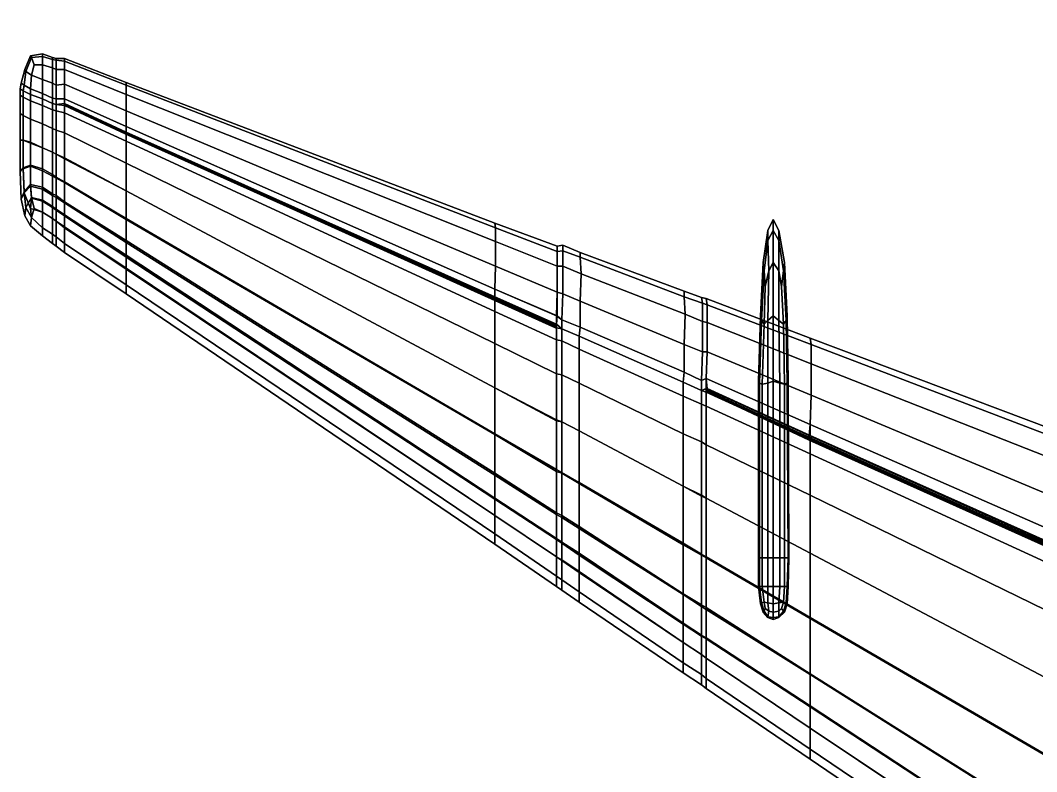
# Model space of a CAD drawing. Extents: x -0.257 to 0.257, y -0.266 to 0.229.
# Drawn here: x -0.2566 to -0.1461, y -0.0162 to 0.0654 of the extents above; entities that cross this region are included whole.
import ezdxf

# ---------------------------------------------------------------- set-up
doc = ezdxf.new("R2010")
doc.units = 0
doc.layers.add('LOWPOLY_AIRPLANE_PLANEBODY', color=252, linetype='CONTINUOUS')
doc.layers.add('LOWPOLY_AIRPLANE_POLYSURFAC_3', color=252, linetype='CONTINUOUS')

msp = doc.modelspace()

# ---------------------------------------------------------------- meshes
at = {"layer": 'LOWPOLY_AIRPLANE_PLANEBODY'}
mesh = msp.add_polyface(dxfattribs=at)
corners = [(-0.2451, 0.0584, 0.0629), (-0.2518, 0.061, 0.0637), (-0.2518, 0.0601, 0.0633), (-0.2451, 0.0574, 0.0625), (-0.2451, 0.0587, 0.0632), (-0.2518, 0.0613, 0.0639), (-0.2451, 0.0584, 0.0634), (-0.2518, 0.061, 0.0642), (-0.2451, 0.0574, 0.0638), (-0.2518, 0.0601, 0.0645), (-0.2451, 0.0556, 0.0643), (-0.2518, 0.0585, 0.065), (-0.2518, 0.0585, 0.0627), (-0.2451, 0.0556, 0.0619), (-0.2527, 0.0611, 0.0637), (-0.2531, 0.0612, 0.0638), (-0.2531, 0.0603, 0.0634), (-0.2527, 0.0601, 0.0634), (-0.2527, 0.0569, 0.0623), (-0.2527, 0.0584, 0.0628), (-0.2531, 0.0586, 0.0628), (-0.2531, 0.057, 0.0624), (-0.2527, 0.0569, 0.0655), (-0.2531, 0.057, 0.0655), (-0.2531, 0.0586, 0.0651), (-0.2527, 0.0584, 0.0651), (-0.2531, 0.0603, 0.0646), (-0.2527, 0.0601, 0.0646), (-0.2518, 0.0569, 0.0654), (-0.2518, 0.0569, 0.0623), (-0.2527, 0.0613, 0.064), (-0.2527, 0.0611, 0.0643), (-0.0888, 0.2054, 0.0681), (-0.0893, 0.2059, 0.0682), (-0.0893, 0.2069, 0.069), (-0.0887, 0.2065, 0.0689), (-0.0927, 0.2128, 0.068), (-0.093, 0.2136, 0.0683), (-0.0932, 0.2118, 0.0685), (-0.0929, 0.2101, 0.0684), (-0.0933, 0.2109, 0.0692), (-0.0929, 0.2091, 0.0691), (-0.0932, 0.2118, 0.0698), (-0.0929, 0.2101, 0.0697), (-0.093, 0.2136, 0.0701), (-0.0927, 0.2128, 0.0702), (-0.0927, 0.2169, 0.0704), (-0.093, 0.2168, 0.0703), (-0.0934, 0.2156, 0.0694), (-0.0933, 0.2161, 0.0699), (-0.0934, 0.2202, 0.0696), (-0.0932, 0.2204, 0.07), (-0.0933, 0.2161, 0.0688), (-0.0927, 0.2169, 0.0682), (-0.093, 0.2168, 0.0684), (-0.0893, 0.2069, 0.0675), (-0.0892, 0.2099, 0.067), (-0.0891, 0.2145, 0.0672), (-0.089, 0.2185, 0.0676), (-0.0927, 0.2205, 0.0685), (-0.0891, 0.2145, 0.0698), (-0.0927, 0.2205, 0.0705), (-0.089, 0.2185, 0.0699), (-0.0892, 0.2099, 0.0696)]
mesh.append_faces([[corners[k] for k in face] for face in [(0, 1, 2, 3), (4, 5, 1, 0), (5, 4, 6, 7), (7, 6, 8, 9), (10, 11, 9, 8), (12, 13, 3, 2), (14, 15, 16, 17), (18, 19, 20, 21), (19, 17, 16, 20), (22, 23, 24, 25), (25, 24, 26, 27), (28, 22, 25, 11), (12, 19, 18, 29), (2, 17, 19, 12), (1, 14, 17, 2), (5, 30, 14, 1), (7, 31, 30, 5), (9, 27, 31, 7), (11, 25, 27, 9), (32, 33, 34, 35), (36, 37, 38, 39), (39, 38, 40, 41), (41, 40, 42, 43), (43, 42, 44, 45), (46, 45, 44, 47), (40, 48, 49, 42), (48, 50, 51, 49), (38, 52, 48, 40), (53, 54, 37, 36), (33, 41, 43, 34), (55, 39, 41, 33), (56, 36, 39, 55), (57, 53, 36, 56), (58, 59, 53, 57), (60, 46, 61, 62), (63, 45, 46, 60), (34, 43, 45, 63), (49, 47, 44, 42), (38, 37, 54, 52)]])
mesh = msp.add_polyface(dxfattribs=at)
corners = [(-0.2531, 0.0612, 0.0643), (-0.2527, 0.0611, 0.0643), (-0.2527, 0.0601, 0.0646), (-0.2531, 0.0603, 0.0646), (-0.2531, 0.0614, 0.064), (-0.2527, 0.0613, 0.064), (-0.2531, 0.0612, 0.0638), (-0.2527, 0.0611, 0.0637), (-0.2562, 0.0584, 0.0636), (-0.256, 0.0599, 0.0637), (-0.2561, 0.0601, 0.0642), (-0.2565, 0.0586, 0.0643), (-0.2554, 0.0614, 0.0638), (-0.2555, 0.0616, 0.0641), (-0.256, 0.0599, 0.0648), (-0.2562, 0.0584, 0.0651), (-0.2554, 0.0614, 0.0645), (-0.2542, 0.0618, 0.0641), (-0.2542, 0.0615, 0.0638), (-0.2551, 0.0606, 0.0635), (-0.2542, 0.0606, 0.0635), (-0.2542, 0.0575, 0.0625), (-0.2542, 0.059, 0.063), (-0.2554, 0.0595, 0.0632), (-0.2555, 0.058, 0.0629), (-0.2542, 0.0575, 0.0657), (-0.2555, 0.058, 0.0656), (-0.2554, 0.0595, 0.0652), (-0.2542, 0.059, 0.0652), (-0.2551, 0.0606, 0.0648), (-0.2542, 0.0606, 0.0647), (-0.2542, 0.0615, 0.0643), (-0.2542, 0.0569, 0.0624), (-0.2555, 0.0574, 0.0628), (-0.2563, 0.0571, 0.0635), (-0.2563, 0.0578, 0.0635), (-0.2566, 0.058, 0.0643), (-0.2566, 0.0573, 0.0643), (-0.2563, 0.0578, 0.0652), (-0.2563, 0.0571, 0.0652), (-0.2542, 0.0569, 0.0658), (-0.2555, 0.0574, 0.0658), (-0.2555, 0.0567, 0.0658), (-0.2555, 0.0567, 0.0628), (-0.2531, 0.0586, 0.0628), (-0.2531, 0.057, 0.0624), (-0.2531, 0.0603, 0.0634), (-0.2531, 0.0586, 0.0651), (-0.2531, 0.057, 0.0655), (-0.2531, 0.0564, 0.0657)]
mesh.append_faces([[corners[k] for k in face] for face in [(0, 1, 2, 3), (4, 5, 1, 0), (5, 4, 6, 7), (8, 9, 10, 11), (9, 12, 13, 10), (11, 10, 14, 15), (10, 13, 16, 14), (17, 13, 12, 18), (18, 12, 19, 20), (21, 22, 23, 24), (22, 20, 19, 23), (25, 26, 27, 28), (28, 27, 29, 30), (17, 31, 16, 13), (31, 30, 29, 16), (32, 21, 24, 33), (34, 35, 36, 37), (35, 8, 11, 36), (37, 36, 38, 39), (36, 11, 15, 38), (40, 41, 26, 25), (16, 29, 27, 14), (38, 41, 42, 39), (15, 26, 41, 38), (14, 27, 26, 15), (9, 23, 19, 12), (8, 24, 23, 9), (35, 33, 24, 8), (34, 43, 33, 35), (44, 22, 21, 45), (46, 20, 22, 44), (6, 18, 20, 46), (4, 17, 18, 6), (0, 31, 17, 4), (3, 30, 31, 0), (47, 28, 30, 3), (48, 25, 28, 47), (49, 40, 25, 48)]])
mesh = msp.add_polyface(dxfattribs=at)
corners = [(-0.2517, 0.0562, 0.0623), (-0.2451, 0.0531, 0.0615), (-0.2451, 0.0532, 0.0616), (-0.2517, 0.0562, 0.0624), (-0.2451, 0.0533, 0.0616), (-0.2517, 0.0563, 0.0624), (-0.2451, 0.0469, 0.065), (-0.2518, 0.0505, 0.0656), (-0.2518, 0.0532, 0.0656), (-0.2451, 0.0499, 0.065), (-0.2518, 0.0554, 0.062), (-0.2451, 0.0523, 0.0611), (-0.2451, 0.0531, 0.0611), (-0.2518, 0.0562, 0.062), (-0.2451, 0.0532, 0.0612), (-0.2518, 0.0562, 0.0621), (-0.2451, 0.0531, 0.065), (-0.2518, 0.0562, 0.0656), (-0.2518, 0.0562, 0.0655), (-0.2451, 0.0532, 0.0649), (-0.2451, 0.0523, 0.065), (-0.2518, 0.0554, 0.0656), (-0.2451, 0.0539, 0.0647), (-0.2518, 0.0569, 0.0654), (-0.2518, 0.0585, 0.065), (-0.2451, 0.0556, 0.0643), (-0.2518, 0.0569, 0.0623), (-0.2451, 0.0539, 0.0614), (-0.2451, 0.0556, 0.0619), (-0.2518, 0.0585, 0.0627), (-0.2451, 0.0531, 0.0614), (-0.2518, 0.0562, 0.0622), (-0.2518, 0.0564, 0.0623), (-0.2451, 0.0533, 0.0614), (-0.2518, 0.0562, 0.0654), (-0.2451, 0.0531, 0.0648), (-0.2451, 0.0533, 0.0647), (-0.2518, 0.0564, 0.0654), (-0.205, 0.035, 0.0559), (-0.205, 0.0338, 0.0559), (-0.205, 0.0351, 0.0559), (-0.205, 0.0351, 0.0561), (-0.205, 0.035, 0.0563), (-0.205, 0.0351, 0.0564), (-0.205, 0.0353, 0.0563), (-0.205, 0.0354, 0.0562), (-0.205, 0.0362, 0.0563), (-0.2049, 0.0387, 0.0569), (-0.2049, 0.0414, 0.0577), (-0.2451, 0.0574, 0.0625), (-0.2049, 0.0429, 0.0582), (-0.2451, 0.0584, 0.0629), (-0.205, 0.0434, 0.0586), (-0.2451, 0.0587, 0.0632), (-0.2049, 0.0429, 0.059), (-0.2451, 0.0584, 0.0634), (-0.2049, 0.0414, 0.0595), (-0.2451, 0.0574, 0.0638), (-0.2049, 0.0387, 0.0603), (-0.205, 0.0362, 0.0609), (-0.205, 0.0354, 0.061), (-0.2051, 0.0353, 0.0608), (-0.2452, 0.0533, 0.0645), (-0.2051, 0.0352, 0.0608), (-0.2452, 0.0532, 0.0645), (-0.2051, 0.0351, 0.0609), (-0.2452, 0.0531, 0.0646), (-0.205, 0.0351, 0.0611), (-0.205, 0.0351, 0.0612), (-0.205, 0.035, 0.0613), (-0.205, 0.0338, 0.0613)]
mesh.append_faces([[corners[k] for k in face] for face in [(0, 1, 2, 3), (3, 2, 4, 5), (6, 7, 8, 9), (10, 11, 12, 13), (13, 12, 14, 15), (16, 17, 18, 19), (20, 21, 17, 16), (22, 23, 24, 25), (26, 27, 28, 29), (14, 30, 31, 15), (30, 1, 0, 31), (26, 32, 33, 27), (32, 5, 4, 33), (18, 34, 35, 19), (22, 36, 37, 23), (38, 12, 11, 39), (40, 14, 12, 38), (41, 30, 14, 40), (42, 1, 30, 41), (43, 2, 1, 42), (44, 4, 2, 43), (45, 33, 4, 44), (46, 27, 33, 45), (47, 28, 27, 46), (48, 49, 28, 47), (50, 51, 49, 48), (52, 53, 51, 50), (54, 55, 53, 52), (56, 57, 55, 54), (58, 25, 57, 56), (59, 22, 25, 58), (60, 36, 22, 59), (61, 62, 36, 60), (63, 64, 62, 61), (65, 66, 64, 63), (67, 35, 66, 65), (68, 19, 35, 67), (69, 16, 19, 68), (70, 20, 16, 69)]])
mesh = msp.add_polyface(dxfattribs=at)
corners = [(-0.2527, 0.0509, 0.0621), (-0.2527, 0.0535, 0.0621), (-0.2531, 0.0537, 0.0622), (-0.2531, 0.0511, 0.0622), (-0.2527, 0.0556, 0.0621), (-0.2531, 0.0557, 0.0622), (-0.2527, 0.0483, 0.0621), (-0.2531, 0.0485, 0.0622), (-0.2527, 0.0509, 0.0656), (-0.2527, 0.0484, 0.0656), (-0.2531, 0.0487, 0.0657), (-0.2531, 0.0511, 0.0657), (-0.2531, 0.0537, 0.0657), (-0.2527, 0.0535, 0.0656), (-0.2531, 0.0557, 0.0657), (-0.2527, 0.0556, 0.0656), (-0.2527, 0.0563, 0.0621), (-0.2531, 0.0564, 0.0622), (-0.2527, 0.0569, 0.0623), (-0.2531, 0.057, 0.0624), (-0.2531, 0.0564, 0.0657), (-0.2527, 0.0563, 0.0656), (-0.2563, 0.0524, 0.0635), (-0.2563, 0.0551, 0.0635), (-0.2566, 0.0553, 0.0643), (-0.2566, 0.0524, 0.0643), (-0.2563, 0.0571, 0.0635), (-0.2566, 0.0573, 0.0643), (-0.2563, 0.0551, 0.0652), (-0.2563, 0.0524, 0.0652), (-0.2563, 0.0571, 0.0652), (-0.2566, 0.049, 0.0643), (-0.2563, 0.0494, 0.0652), (-0.2563, 0.0493, 0.0635), (-0.2542, 0.0516, 0.0624), (-0.2542, 0.0542, 0.0624), (-0.2555, 0.0547, 0.0628), (-0.2555, 0.0521, 0.0628), (-0.2542, 0.0562, 0.0624), (-0.2555, 0.0567, 0.0628), (-0.2542, 0.0491, 0.0624), (-0.2555, 0.0496, 0.0628), (-0.2542, 0.0516, 0.0658), (-0.2542, 0.0493, 0.0658), (-0.2555, 0.0497, 0.0658), (-0.2555, 0.0522, 0.0658), (-0.2555, 0.0547, 0.0658), (-0.2542, 0.0542, 0.0658), (-0.2555, 0.0567, 0.0658), (-0.2542, 0.0562, 0.0658), (-0.2542, 0.0569, 0.0624), (-0.2555, 0.0574, 0.0628), (-0.2555, 0.0574, 0.0658), (-0.2542, 0.0569, 0.0658), (-0.2542, 0.0575, 0.0625)]
mesh.append_faces([[corners[k] for k in face] for face in [(0, 1, 2, 3), (1, 4, 5, 2), (6, 0, 3, 7), (8, 9, 10, 11), (8, 11, 12, 13), (13, 12, 14, 15), (4, 16, 17, 5), (16, 18, 19, 17), (15, 14, 20, 21), (22, 23, 24, 25), (23, 26, 27, 24), (25, 24, 28, 29), (24, 27, 30, 28), (31, 25, 29, 32), (33, 22, 25, 31), (34, 35, 36, 37), (35, 38, 39, 36), (40, 34, 37, 41), (42, 43, 44, 45), (42, 45, 46, 47), (47, 46, 48, 49), (38, 50, 51, 39), (49, 48, 52, 53), (29, 45, 44, 32), (28, 46, 45, 29), (30, 48, 46, 28), (23, 36, 39, 26), (22, 37, 36, 23), (33, 41, 37, 22), (3, 34, 40, 7), (2, 35, 34, 3), (5, 38, 35, 2), (17, 50, 38, 5), (19, 54, 50, 17), (14, 49, 53, 20), (12, 47, 49, 14), (11, 42, 47, 12), (10, 43, 42, 11)]])
mesh = msp.add_polyface(dxfattribs=at)
corners = [(-0.2518, 0.0504, 0.062), (-0.2451, 0.0469, 0.0611), (-0.2451, 0.0499, 0.0611), (-0.2518, 0.0532, 0.062), (-0.2451, 0.0523, 0.0611), (-0.2518, 0.0554, 0.062), (-0.2518, 0.0456, 0.062), (-0.2451, 0.0413, 0.0611), (-0.2451, 0.0438, 0.0611), (-0.2518, 0.0478, 0.062), (-0.2518, 0.0442, 0.062), (-0.2451, 0.0397, 0.0611), (-0.2451, 0.0399, 0.065), (-0.2518, 0.0443, 0.0656), (-0.2518, 0.0457, 0.0656), (-0.2451, 0.0415, 0.065), (-0.2518, 0.0505, 0.0656), (-0.2451, 0.0469, 0.065), (-0.2451, 0.0439, 0.065), (-0.2518, 0.0479, 0.0656), (-0.2451, 0.0499, 0.065), (-0.2518, 0.0532, 0.0656), (-0.2518, 0.0554, 0.0656), (-0.2451, 0.0523, 0.065), (-0.2452, 0.0532, 0.0645), (-0.2518, 0.0562, 0.0652), (-0.2518, 0.0563, 0.0652), (-0.2452, 0.0533, 0.0645), (-0.2452, 0.0531, 0.0646), (-0.2518, 0.0562, 0.0653), (-0.2518, 0.0562, 0.0654), (-0.2451, 0.0531, 0.0648), (-0.2451, 0.0533, 0.0647), (-0.2518, 0.0564, 0.0654), (-0.2527, 0.0563, 0.0656), (-0.2531, 0.0564, 0.0657), (-0.2531, 0.057, 0.0655), (-0.2527, 0.0569, 0.0655), (-0.2518, 0.0412, 0.0647), (-0.2527, 0.0419, 0.0647), (-0.2527, 0.0436, 0.0654), (-0.2518, 0.043, 0.0654), (-0.2527, 0.0556, 0.0656), (-0.2518, 0.0562, 0.0656), (-0.2518, 0.0562, 0.062), (-0.2527, 0.0563, 0.0621), (-0.2527, 0.0556, 0.0621), (-0.2518, 0.0429, 0.0622), (-0.2527, 0.0436, 0.0623), (-0.2527, 0.0419, 0.063), (-0.2518, 0.0412, 0.0629), (-0.2527, 0.0448, 0.0621), (-0.2527, 0.0462, 0.0621), (-0.2527, 0.0483, 0.0621), (-0.2527, 0.0509, 0.0621), (-0.2527, 0.0535, 0.0621), (-0.2527, 0.0535, 0.0656), (-0.2527, 0.0509, 0.0656), (-0.2527, 0.0484, 0.0656), (-0.2527, 0.0464, 0.0656), (-0.2527, 0.0449, 0.0656), (-0.2518, 0.0569, 0.0654), (-0.2518, 0.0562, 0.0655), (-0.2518, 0.0569, 0.0623), (-0.2527, 0.0569, 0.0623), (-0.2518, 0.0564, 0.0623), (-0.2518, 0.0562, 0.0622), (-0.2517, 0.0563, 0.0624), (-0.2518, 0.0562, 0.0621), (-0.2517, 0.0562, 0.0623), (-0.2517, 0.0562, 0.0624)]
mesh.append_faces([[corners[k] for k in face] for face in [(0, 1, 2, 3), (3, 2, 4, 5), (6, 7, 8, 9), (9, 8, 1, 0), (7, 6, 10, 11), (12, 13, 14, 15), (16, 17, 18, 19), (19, 18, 15, 14), (20, 21, 22, 23), (24, 25, 26, 27), (28, 29, 25, 24), (30, 29, 28, 31), (32, 27, 26, 33), (34, 35, 36, 37), (38, 39, 40, 41), (22, 42, 34, 43), (44, 45, 46, 5), (47, 48, 49, 50), (10, 51, 48, 47), (6, 52, 51, 10), (9, 53, 52, 6), (0, 54, 53, 9), (3, 55, 54, 0), (5, 46, 55, 3), (21, 56, 42, 22), (16, 57, 56, 21), (19, 58, 57, 16), (14, 59, 58, 19), (13, 60, 59, 14), (41, 40, 60, 13), (33, 34, 37, 61), (62, 33, 26, 30), (34, 33, 62, 43), (29, 30, 26, 25), (63, 64, 45, 65), (66, 67, 65, 68), (67, 66, 69, 70), (68, 65, 45, 44)]])
mesh = msp.add_polyface(dxfattribs=at)
corners = [(-0.205, 0.0351, 0.0564), (-0.1984, 0.0322, 0.0554), (-0.1984, 0.0323, 0.0554), (-0.205, 0.0353, 0.0563), (-0.205, 0.035, 0.0563), (-0.1984, 0.032, 0.0553), (-0.205, 0.0303, 0.0559), (-0.1983, 0.027, 0.055), (-0.1983, 0.0307, 0.055), (-0.205, 0.0338, 0.0559), (-0.1984, 0.032, 0.0604), (-0.2051, 0.0351, 0.0609), (-0.2051, 0.0352, 0.0608), (-0.1984, 0.0322, 0.0603), (-0.2051, 0.0353, 0.0608), (-0.1984, 0.0323, 0.0603), (-0.1983, 0.032, 0.0552), (-0.205, 0.0351, 0.0561), (-0.205, 0.0354, 0.0562), (-0.1983, 0.0324, 0.0553), (-0.205, 0.0351, 0.0612), (-0.205, 0.0351, 0.0611), (-0.1984, 0.032, 0.0605), (-0.1983, 0.032, 0.0606), (-0.1983, 0.0324, 0.0604), (-0.205, 0.0354, 0.061), (-0.2451, 0.0397, 0.0611), (-0.2518, 0.0442, 0.062), (-0.2518, 0.0429, 0.0622), (-0.2451, 0.0384, 0.0614), (-0.2518, 0.0402, 0.0638), (-0.2451, 0.0357, 0.063), (-0.2451, 0.0367, 0.0621), (-0.2518, 0.0412, 0.0629), (-0.2451, 0.0367, 0.064), (-0.2518, 0.0412, 0.0647), (-0.2518, 0.043, 0.0654), (-0.2451, 0.0385, 0.0647), (-0.2518, 0.0443, 0.0656), (-0.2451, 0.0399, 0.065), (-0.2527, 0.0409, 0.0639), (-0.2527, 0.0419, 0.063), (-0.2531, 0.0422, 0.0631), (-0.2531, 0.0412, 0.0639), (-0.2531, 0.0422, 0.0648), (-0.2527, 0.0419, 0.0647), (-0.2542, 0.042, 0.0641), (-0.2542, 0.0429, 0.065), (-0.2542, 0.0429, 0.0633), (-0.205, 0.0085, 0.0586), (-0.205, 0.0096, 0.0599), (-0.205, 0.0096, 0.0572), (-0.205, 0.0116, 0.0562), (-0.205, 0.0134, 0.0559), (-0.205, 0.016, 0.0559), (-0.2451, 0.0413, 0.0611), (-0.205, 0.0204, 0.0559), (-0.2451, 0.0438, 0.0611), (-0.205, 0.0255, 0.0559), (-0.2451, 0.0469, 0.0611), (-0.2451, 0.0499, 0.0611), (-0.2451, 0.0523, 0.0611), (-0.205, 0.0303, 0.0613), (-0.2451, 0.0499, 0.065), (-0.2451, 0.0523, 0.065), (-0.205, 0.0338, 0.0613), (-0.205, 0.0255, 0.0613), (-0.2451, 0.0469, 0.065), (-0.205, 0.0205, 0.0613), (-0.2451, 0.0439, 0.065), (-0.205, 0.0162, 0.0613), (-0.2451, 0.0415, 0.065), (-0.205, 0.0135, 0.0613), (-0.205, 0.0116, 0.061)]
mesh.append_faces([[corners[k] for k in face] for face in [(0, 1, 2, 3), (4, 5, 1, 0), (6, 7, 8, 9), (10, 11, 12, 13), (13, 12, 14, 15), (16, 5, 4, 17), (18, 3, 2, 19), (20, 21, 22, 23), (21, 11, 10, 22), (24, 15, 14, 25), (26, 27, 28, 29), (30, 31, 32, 33), (33, 32, 29, 28), (34, 35, 36, 37), (31, 30, 35, 34), (37, 36, 38, 39), (40, 41, 42, 43), (40, 43, 44, 45), (43, 46, 47, 44), (42, 48, 46, 43), (30, 40, 45, 35), (33, 41, 40, 30), (49, 31, 34, 50), (51, 32, 31, 49), (52, 29, 32, 51), (53, 26, 29, 52), (54, 55, 26, 53), (56, 57, 55, 54), (58, 59, 57, 56), (6, 60, 59, 58), (9, 61, 60, 6), (62, 63, 64, 65), (66, 67, 63, 62), (68, 69, 67, 66), (70, 71, 69, 68), (72, 39, 71, 70), (73, 37, 39, 72), (50, 34, 37, 73)]])
mesh = msp.add_polyface(dxfattribs=at)
corners = [(-0.2527, 0.0462, 0.0621), (-0.2527, 0.0483, 0.0621), (-0.2531, 0.0485, 0.0622), (-0.2531, 0.0464, 0.0622), (-0.2531, 0.0451, 0.0622), (-0.2527, 0.0448, 0.0621), (-0.2531, 0.0439, 0.0624), (-0.2527, 0.0436, 0.0623), (-0.2527, 0.0419, 0.063), (-0.2531, 0.0422, 0.0631), (-0.2527, 0.0419, 0.0647), (-0.2531, 0.0422, 0.0648), (-0.2531, 0.0439, 0.0655), (-0.2527, 0.0436, 0.0654), (-0.2531, 0.0452, 0.0657), (-0.2527, 0.0449, 0.0656), (-0.2531, 0.0466, 0.0657), (-0.2527, 0.0464, 0.0656), (-0.2527, 0.0484, 0.0656), (-0.2531, 0.0487, 0.0657), (-0.2562, 0.0467, 0.0635), (-0.2565, 0.046, 0.0643), (-0.2561, 0.0442, 0.0643), (-0.256, 0.0451, 0.0635), (-0.2555, 0.0431, 0.0643), (-0.2554, 0.044, 0.0634), (-0.256, 0.0451, 0.0652), (-0.2554, 0.044, 0.0651), (-0.2562, 0.0468, 0.0652), (-0.2566, 0.049, 0.0643), (-0.2563, 0.0494, 0.0652), (-0.2563, 0.0493, 0.0635), (-0.2542, 0.0471, 0.0624), (-0.2542, 0.0491, 0.0624), (-0.2555, 0.0496, 0.0628), (-0.2555, 0.0474, 0.0628), (-0.2554, 0.0461, 0.0628), (-0.2542, 0.0458, 0.0624), (-0.2555, 0.045, 0.0629), (-0.2542, 0.0446, 0.0626), (-0.2542, 0.042, 0.0641), (-0.2542, 0.0429, 0.0633), (-0.2542, 0.0429, 0.065), (-0.2551, 0.045, 0.0656), (-0.2542, 0.0446, 0.0656), (-0.2554, 0.0462, 0.0658), (-0.2542, 0.0459, 0.0658), (-0.2555, 0.0476, 0.0658), (-0.2542, 0.0473, 0.0658), (-0.2542, 0.0493, 0.0658), (-0.2555, 0.0497, 0.0658)]
mesh.append_faces([[corners[k] for k in face] for face in [(0, 1, 2, 3), (0, 3, 4, 5), (5, 4, 6, 7), (8, 7, 6, 9), (10, 11, 12, 13), (13, 12, 14, 15), (15, 14, 16, 17), (18, 17, 16, 19), (20, 21, 22, 23), (23, 22, 24, 25), (22, 26, 27, 24), (21, 28, 26, 22), (21, 29, 30, 28), (20, 31, 29, 21), (32, 33, 34, 35), (32, 35, 36, 37), (37, 36, 38, 39), (40, 41, 25, 24), (41, 39, 38, 25), (40, 24, 27, 42), (42, 27, 43, 44), (44, 43, 45, 46), (46, 45, 47, 48), (49, 48, 47, 50), (26, 45, 43, 27), (28, 47, 45, 26), (30, 50, 47, 28), (23, 25, 38, 20), (20, 35, 34, 31), (35, 20, 38, 36), (6, 39, 41, 9), (4, 37, 39, 6), (3, 32, 37, 4), (2, 33, 32, 3), (16, 48, 49, 19), (14, 46, 48, 16), (12, 44, 46, 14), (11, 42, 44, 12)]])
mesh = msp.add_polyface(dxfattribs=at)
corners = [(-0.2049, 0.0429, 0.059), (-0.1982, 0.0403, 0.0582), (-0.1982, 0.0387, 0.0587), (-0.2049, 0.0414, 0.0595), (-0.205, 0.0434, 0.0586), (-0.1982, 0.0409, 0.0578), (-0.2049, 0.0429, 0.0582), (-0.1982, 0.0403, 0.0575), (-0.2049, 0.0414, 0.0577), (-0.1982, 0.0387, 0.0569), (-0.205, 0.0255, 0.0559), (-0.1983, 0.0219, 0.055), (-0.1983, 0.027, 0.055), (-0.205, 0.0303, 0.0559), (-0.205, 0.0204, 0.0559), (-0.1983, 0.0164, 0.055), (-0.205, 0.016, 0.0559), (-0.1983, 0.0117, 0.055), (-0.205, 0.0134, 0.0559), (-0.1983, 0.009, 0.055), (-0.205, 0.0116, 0.0562), (-0.1983, 0.0071, 0.0554), (-0.205, 0.0096, 0.0572), (-0.1983, 0.005, 0.0564), (-0.205, 0.0085, 0.0586), (-0.1983, 0.0039, 0.0578), (-0.205, 0.0096, 0.0599), (-0.1983, 0.005, 0.0593), (-0.205, 0.0116, 0.061), (-0.1983, 0.0071, 0.0603), (-0.205, 0.0135, 0.0613), (-0.1983, 0.0091, 0.0607), (-0.205, 0.0162, 0.0613), (-0.1983, 0.0119, 0.0607), (-0.205, 0.0205, 0.0613), (-0.1983, 0.0166, 0.0607), (-0.205, 0.0255, 0.0613), (-0.1983, 0.022, 0.0607), (-0.205, 0.0303, 0.0613), (-0.1983, 0.027, 0.0607), (-0.205, 0.0338, 0.0613), (-0.1983, 0.0307, 0.0607), (-0.205, 0.035, 0.0559), (-0.1983, 0.032, 0.055), (-0.1983, 0.032, 0.055), (-0.205, 0.0351, 0.0559), (-0.205, 0.0338, 0.0559), (-0.1983, 0.0307, 0.055), (-0.205, 0.035, 0.0613), (-0.1983, 0.032, 0.0607), (-0.205, 0.0351, 0.0612), (-0.1983, 0.032, 0.0606), (-0.1983, 0.0333, 0.0603), (-0.205, 0.0362, 0.0609), (-0.2049, 0.0387, 0.0603), (-0.1982, 0.0359, 0.0596), (-0.2049, 0.0387, 0.0569), (-0.1982, 0.0359, 0.0561), (-0.205, 0.0362, 0.0563), (-0.1982, 0.0333, 0.0554), (-0.1983, 0.032, 0.0552), (-0.205, 0.0351, 0.0561), (-0.205, 0.0354, 0.0562), (-0.1983, 0.0324, 0.0553), (-0.1983, 0.0324, 0.0604), (-0.205, 0.0354, 0.061), (-0.1977, 0.0046, 0.0592), (-0.1977, 0.0068, 0.0603), (-0.1977, 0.0306, 0.0606), (-0.1977, 0.0319, 0.0606), (-0.1984, 0.032, 0.0605), (-0.1984, 0.0323, 0.0603), (-0.1984, 0.0322, 0.0603), (-0.1984, 0.032, 0.0604), (-0.1984, 0.0323, 0.0554), (-0.1984, 0.0322, 0.0554), (-0.1984, 0.032, 0.0553), (-0.1977, 0.0319, 0.0549)]
mesh.append_faces([[corners[k] for k in face] for face in [(0, 1, 2, 3), (4, 5, 1, 0), (5, 4, 6, 7), (7, 6, 8, 9), (10, 11, 12, 13), (14, 15, 11, 10), (16, 17, 15, 14), (17, 16, 18, 19), (19, 18, 20, 21), (22, 23, 21, 20), (24, 25, 23, 22), (25, 24, 26, 27), (27, 26, 28, 29), (29, 28, 30, 31), (31, 30, 32, 33), (34, 35, 33, 32), (36, 37, 35, 34), (37, 36, 38, 39), (39, 38, 40, 41), (42, 43, 44, 45), (46, 47, 43, 42), (41, 40, 48, 49), (49, 48, 50, 51), (52, 53, 54, 55), (55, 54, 3, 2), (56, 57, 9, 8), (58, 59, 57, 56), (44, 60, 61, 45), (58, 62, 63, 59), (52, 64, 65, 53), (66, 27, 29, 67), (68, 41, 49, 69), (70, 71, 64, 51), (72, 71, 70, 73), (51, 64, 69, 49), (44, 63, 74, 60), (75, 76, 60, 74), (43, 77, 63, 44)]])
mesh = msp.add_polyface(dxfattribs=at)
corners = [(-0.1958, 0.026, 0.0604), (-0.1977, 0.0269, 0.0606), (-0.1977, 0.0306, 0.0606), (-0.1958, 0.0297, 0.0604), (-0.1977, 0.0218, 0.0549), (-0.1958, 0.0208, 0.0546), (-0.1958, 0.026, 0.0546), (-0.1977, 0.0269, 0.0549), (-0.1958, 0.0297, 0.0546), (-0.1977, 0.0306, 0.0549), (-0.1977, 0.0329, 0.0551), (-0.1957, 0.0321, 0.0549), (-0.1957, 0.0349, 0.0557), (-0.1976, 0.0357, 0.0559), (-0.1956, 0.0379, 0.0566), (-0.1976, 0.0387, 0.0568), (-0.1957, 0.0397, 0.0571), (-0.1976, 0.0404, 0.0574), (-0.1957, 0.0402, 0.0575), (-0.1976, 0.041, 0.0577), (-0.1957, 0.0397, 0.0579), (-0.1976, 0.0404, 0.0581), (-0.1956, 0.0379, 0.0584), (-0.1976, 0.0387, 0.0587), (-0.1957, 0.0349, 0.0593), (-0.1976, 0.0357, 0.0596), (-0.1957, 0.0321, 0.0602), (-0.1977, 0.0329, 0.0603), (-0.1958, 0.0311, 0.0546), (-0.1977, 0.0319, 0.0549), (-0.1958, 0.0311, 0.0604), (-0.1977, 0.0319, 0.0606), (-0.1983, 0.027, 0.0607), (-0.1983, 0.0307, 0.0607), (-0.1977, 0.0218, 0.0606), (-0.1983, 0.022, 0.0607), (-0.1983, 0.032, 0.055), (-0.1983, 0.0307, 0.055), (-0.1982, 0.0359, 0.0561), (-0.1982, 0.0333, 0.0554), (-0.1983, 0.0333, 0.0603), (-0.1982, 0.0359, 0.0596), (-0.1982, 0.0387, 0.0569), (-0.1982, 0.0403, 0.0575), (-0.1982, 0.0409, 0.0578), (-0.1982, 0.0403, 0.0582), (-0.1982, 0.0387, 0.0587), (-0.1983, 0.027, 0.055), (-0.1983, 0.0219, 0.055), (-0.1844, 0.0354, 0.0565), (-0.1844, 0.036, 0.0562), (-0.1844, 0.0272, 0.059), (-0.1844, 0.0302, 0.0581), (-0.1845, 0.0261, 0.0593), (-0.1845, 0.0246, 0.0593), (-0.1845, 0.0205, 0.0593), (-0.1845, 0.0246, 0.053), (-0.1845, 0.0205, 0.053), (-0.1845, 0.0261, 0.053), (-0.1844, 0.0272, 0.0533), (-0.1844, 0.0302, 0.0542), (-0.1983, 0.0324, 0.0604), (-0.1983, 0.0324, 0.0553)]
mesh.append_faces([[corners[k] for k in face] for face in [(0, 1, 2, 3), (4, 5, 6, 7), (7, 6, 8, 9), (10, 11, 12, 13), (13, 12, 14, 15), (16, 17, 15, 14), (18, 19, 17, 16), (19, 18, 20, 21), (21, 20, 22, 23), (24, 25, 23, 22), (26, 27, 25, 24), (9, 8, 28, 29), (29, 28, 11, 10), (30, 31, 27, 26), (3, 2, 31, 30), (1, 32, 33, 2), (34, 35, 32, 1), (29, 36, 37, 9), (13, 38, 39, 10), (27, 40, 41, 25), (15, 42, 38, 13), (17, 43, 42, 15), (19, 44, 43, 17), (21, 45, 44, 19), (23, 46, 45, 21), (25, 41, 46, 23), (7, 47, 48, 4), (9, 37, 47, 7), (49, 20, 18, 50), (51, 26, 24, 52), (53, 30, 26, 51), (54, 3, 30, 53), (55, 0, 3, 54), (56, 8, 6, 57), (58, 28, 8, 56), (59, 11, 28, 58), (60, 12, 11, 59), (31, 61, 40, 27), (10, 39, 62, 29)]])
mesh = msp.add_polyface(dxfattribs=at)
corners = [(-0.182, 0.0251, 0.059), (-0.182, 0.025, 0.0587), (-0.1708, 0.0199, 0.0576), (-0.1707, 0.02, 0.0579), (-0.1819, 0.025, 0.0584), (-0.1708, 0.0198, 0.0572), (-0.1707, 0.0215, 0.0575), (-0.1708, 0.0203, 0.0574), (-0.182, 0.0254, 0.0586), (-0.182, 0.0265, 0.0586), (-0.1708, 0.0201, 0.0571), (-0.1819, 0.0252, 0.0583), (-0.1844, 0.0302, 0.0542), (-0.1824, 0.0294, 0.054), (-0.1824, 0.0327, 0.055), (-0.1843, 0.0335, 0.0552), (-0.1844, 0.0272, 0.0533), (-0.1825, 0.0263, 0.0531), (-0.1825, 0.0353, 0.0559), (-0.1844, 0.036, 0.0562), (-0.1844, 0.0354, 0.0558), (-0.1824, 0.0347, 0.0556), (-0.1844, 0.0354, 0.0565), (-0.1824, 0.0347, 0.0563), (-0.1824, 0.0327, 0.0569), (-0.1843, 0.0335, 0.0571), (-0.1825, 0.0263, 0.0588), (-0.1844, 0.0272, 0.059), (-0.1844, 0.0302, 0.0581), (-0.1824, 0.0294, 0.0579), (-0.1845, 0.0261, 0.053), (-0.1825, 0.0252, 0.0528), (-0.1845, 0.0246, 0.053), (-0.1825, 0.0237, 0.0528), (-0.1825, 0.0237, 0.0591), (-0.1845, 0.0246, 0.0593), (-0.1845, 0.0261, 0.0593), (-0.1825, 0.0252, 0.0591), (-0.1956, 0.0379, 0.0584), (-0.1957, 0.0397, 0.0579), (-0.1957, 0.0349, 0.0593), (-0.1956, 0.0379, 0.0566), (-0.1957, 0.0349, 0.0557), (-0.1957, 0.0397, 0.0571), (-0.1957, 0.0402, 0.0575), (-0.182, 0.0235, 0.0591), (-0.182, 0.025, 0.0591), (-0.182, 0.025, 0.0527), (-0.182, 0.0235, 0.0527), (-0.1819, 0.0294, 0.0578), (-0.1819, 0.0294, 0.054), (-0.182, 0.0265, 0.0532), (-0.1819, 0.0326, 0.0549), (-0.1819, 0.0345, 0.0555), (-0.182, 0.0352, 0.0559), (-0.1819, 0.0345, 0.0562), (-0.1819, 0.0326, 0.0568), (-0.1819, 0.0251, 0.0583), (-0.1819, 0.0254, 0.0532), (-0.1819, 0.025, 0.0531), (-0.1818, 0.0253, 0.0535), (-0.182, 0.0251, 0.0528), (-0.1818, 0.025, 0.0534), (-0.1818, 0.0251, 0.0535)]
mesh.append_faces([[corners[k] for k in face] for face in [(0, 1, 2, 3), (1, 4, 5, 2), (6, 7, 8, 9), (7, 10, 11, 8), (12, 13, 14, 15), (16, 17, 13, 12), (18, 19, 20, 21), (21, 20, 15, 14), (22, 23, 24, 25), (19, 18, 23, 22), (26, 27, 28, 29), (29, 28, 25, 24), (30, 31, 17, 16), (32, 33, 31, 30), (34, 35, 36, 37), (37, 36, 27, 26), (25, 38, 39, 22), (28, 40, 38, 25), (15, 41, 42, 12), (20, 43, 41, 15), (19, 44, 43, 20), (45, 34, 37, 46), (47, 31, 33, 48), (9, 26, 29, 49), (50, 13, 17, 51), (52, 14, 13, 50), (53, 21, 14, 52), (54, 18, 21, 53), (55, 23, 18, 54), (56, 24, 23, 55), (49, 29, 24, 56), (8, 37, 26, 9), (0, 8, 11, 1), (37, 8, 0, 46), (4, 1, 11, 57), (51, 17, 31, 58), (59, 60, 58, 61), (60, 59, 62, 63), (61, 58, 31, 47)]])
mesh = msp.add_polyface(dxfattribs=at)
corners = [(-0.182, 0.0352, 0.0559), (-0.1707, 0.0309, 0.0546), (-0.1706, 0.0302, 0.055), (-0.1819, 0.0345, 0.0562), (-0.1706, 0.0281, 0.0556), (-0.1819, 0.0326, 0.0568), (-0.1706, 0.0302, 0.0542), (-0.1819, 0.0345, 0.0555), (-0.1819, 0.0326, 0.0549), (-0.1706, 0.0281, 0.0536), (-0.1818, 0.025, 0.0534), (-0.1706, 0.0198, 0.0521), (-0.1706, 0.02, 0.0522), (-0.1818, 0.0251, 0.0535), (-0.1706, 0.0202, 0.0521), (-0.1818, 0.0253, 0.0535), (-0.1707, -0.0092, 0.0512), (-0.182, -0.0018, 0.0527), (-0.182, -0.0039, 0.0531), (-0.1707, -0.0115, 0.0516), (-0.1707, -0.0057, 0.0512), (-0.182, 0.0014, 0.0527), (-0.1707, -0.0138, 0.0563), (-0.182, -0.0061, 0.0575), (-0.182, -0.0039, 0.0587), (-0.1707, -0.0115, 0.0576), (-0.1707, -0.0149, 0.0546), (-0.182, -0.0072, 0.0559), (-0.1707, -0.0091, 0.058), (-0.182, -0.0017, 0.0591), (-0.182, 0.0016, 0.0591), (-0.1707, -0.0056, 0.058), (-0.182, 0.0135, 0.0591), (-0.1707, 0.0075, 0.058), (-0.1707, 0.0005, 0.058), (-0.182, 0.0071, 0.0591), (-0.1707, 0.0138, 0.058), (-0.182, 0.0193, 0.0591), (-0.182, 0.0235, 0.0591), (-0.1707, 0.0183, 0.058), (-0.1708, 0.0199, 0.057), (-0.1819, 0.0251, 0.0583), (-0.1819, 0.0252, 0.0583), (-0.1708, 0.0201, 0.0571), (-0.1708, 0.0198, 0.0572), (-0.1819, 0.025, 0.0584), (-0.182, 0.0235, 0.0527), (-0.1707, 0.0183, 0.0512), (-0.1707, 0.0199, 0.0512), (-0.182, 0.025, 0.0527), (-0.1707, 0.02, 0.0513), (-0.182, 0.0251, 0.0528), (-0.1707, 0.0199, 0.058), (-0.182, 0.025, 0.0591), (-0.182, 0.0251, 0.059), (-0.1707, 0.02, 0.0579), (-0.1706, 0.0247, 0.0567), (-0.1819, 0.0294, 0.0578), (-0.1707, 0.0215, 0.0575), (-0.182, 0.0265, 0.0586), (-0.182, 0.0265, 0.0532), (-0.1707, 0.0215, 0.0517), (-0.1706, 0.0247, 0.0525), (-0.1819, 0.0294, 0.054), (-0.1707, 0.0199, 0.0517), (-0.1819, 0.025, 0.0531), (-0.1819, 0.0254, 0.0532), (-0.1707, 0.0203, 0.0518), (-0.1031, -0.0105, 0.0427), (-0.103, -0.0104, 0.0423), (-0.1031, -0.0105, 0.0431), (-0.1032, -0.0099, 0.0511), (-0.1708, 0.0203, 0.0574), (-0.103, -0.0082, 0.0511), (-0.1033, -0.0101, 0.0508), (-0.1033, -0.0103, 0.0507), (-0.1033, -0.0105, 0.0509), (-0.1032, -0.0105, 0.0513), (-0.1708, 0.0199, 0.0576), (-0.1031, -0.0104, 0.0517)]
mesh.append_faces([[corners[k] for k in face] for face in [(0, 1, 2, 3), (3, 2, 4, 5), (6, 7, 8, 9), (1, 0, 7, 6), (10, 11, 12, 13), (13, 12, 14, 15), (16, 17, 18, 19), (20, 21, 17, 16), (22, 23, 24, 25), (26, 27, 23, 22), (28, 29, 30, 31), (25, 24, 29, 28), (32, 33, 34, 35), (35, 34, 31, 30), (36, 37, 38, 39), (33, 32, 37, 36), (40, 41, 42, 43), (44, 45, 41, 40), (46, 47, 48, 49), (49, 48, 50, 51), (52, 53, 54, 55), (39, 38, 53, 52), (56, 57, 5, 4), (58, 59, 57, 56), (60, 61, 62, 63), (63, 62, 9, 8), (50, 64, 65, 51), (64, 11, 10, 65), (60, 66, 67, 61), (66, 15, 14, 67), (68, 64, 50, 69), (70, 11, 64, 68), (71, 72, 58, 73), (74, 43, 72, 71), (75, 40, 43, 74), (76, 44, 40, 75), (77, 78, 44, 76), (79, 55, 78, 77)]])
mesh = msp.add_polyface(dxfattribs=at)
corners = [(-0.1031, -0.0103, 0.0433), (-0.0919, -0.0154, 0.0416), (-0.0919, -0.0151, 0.0415), (-0.1031, -0.0101, 0.0432), (-0.1031, -0.0105, 0.0431), (-0.0919, -0.0156, 0.0414), (-0.092, -0.0156, 0.05), (-0.1033, -0.0105, 0.0509), (-0.1033, -0.0103, 0.0507), (-0.0921, -0.0153, 0.0499), (-0.1033, -0.0101, 0.0508), (-0.092, -0.0151, 0.0499), (-0.103, -0.0105, 0.0422), (-0.0916, -0.0157, 0.0407), (-0.0917, -0.0155, 0.0408), (-0.103, -0.0104, 0.0423), (-0.0916, -0.0157, 0.0507), (-0.103, -0.0105, 0.0518), (-0.1031, -0.0104, 0.0517), (-0.0917, -0.0155, 0.0506), (-0.0917, -0.0132, 0.05), (-0.103, -0.0082, 0.0511), (-0.103, -0.0036, 0.0499), (-0.0916, -0.0083, 0.0488), (-0.0918, -0.0156, 0.0411), (-0.1031, -0.0105, 0.0427), (-0.103, -0.0082, 0.0429), (-0.1031, -0.0099, 0.0429), (-0.0918, -0.0149, 0.0413), (-0.0917, -0.0132, 0.0414), (-0.1032, -0.0105, 0.0513), (-0.0918, -0.0156, 0.0503), (-0.0918, -0.0149, 0.0502), (-0.1032, -0.0099, 0.0511), (-0.103, -0.039, 0.0422), (-0.1707, 0.0004, 0.0512), (-0.1707, -0.0057, 0.0512), (-0.103, -0.0483, 0.0422), (-0.103, -0.0283, 0.0422), (-0.1707, 0.0075, 0.0512), (-0.103, -0.0192, 0.0422), (-0.1707, 0.0138, 0.0512), (-0.103, -0.0128, 0.0422), (-0.1707, 0.0183, 0.0512), (-0.1707, 0.0199, 0.0512), (-0.1707, 0.02, 0.0513), (-0.1706, 0.02, 0.0522), (-0.1706, 0.0198, 0.0521), (-0.1706, 0.0202, 0.0521), (-0.1707, 0.0203, 0.0518), (-0.1707, 0.0215, 0.0517), (-0.103, -0.0036, 0.044), (-0.1706, 0.0247, 0.0525), (-0.103, 0.0015, 0.0455), (-0.1706, 0.0281, 0.0536), (-0.103, 0.0044, 0.0464), (-0.1706, 0.0302, 0.0542), (-0.103, 0.0054, 0.047), (-0.1707, 0.0309, 0.0546), (-0.103, 0.0044, 0.0476), (-0.1706, 0.0302, 0.055), (-0.103, 0.0015, 0.0485), (-0.1706, 0.0281, 0.0556), (-0.1706, 0.0247, 0.0567), (-0.1707, 0.0215, 0.0575), (-0.1707, 0.0199, 0.058), (-0.1707, 0.02, 0.0579), (-0.103, -0.0128, 0.0518), (-0.1707, 0.0183, 0.058), (-0.103, -0.0192, 0.0518), (-0.1707, 0.0138, 0.058), (-0.103, -0.0283, 0.0518), (-0.1707, 0.0075, 0.058), (-0.103, -0.0389, 0.0518), (-0.1707, 0.0005, 0.058), (-0.103, -0.0482, 0.0518), (-0.1707, -0.0056, 0.058)]
mesh.append_faces([[corners[k] for k in face] for face in [(0, 1, 2, 3), (4, 5, 1, 0), (6, 7, 8, 9), (9, 8, 10, 11), (12, 13, 14, 15), (16, 17, 18, 19), (20, 21, 22, 23), (14, 24, 25, 15), (24, 5, 4, 25), (26, 27, 28, 29), (27, 3, 2, 28), (18, 30, 31, 19), (30, 7, 6, 31), (20, 32, 33, 21), (32, 11, 10, 33), (34, 35, 36, 37), (38, 39, 35, 34), (40, 41, 39, 38), (42, 43, 41, 40), (12, 44, 43, 42), (15, 45, 44, 12), (0, 46, 47, 4), (3, 48, 46, 0), (27, 49, 48, 3), (26, 50, 49, 27), (51, 52, 50, 26), (53, 54, 52, 51), (55, 56, 54, 53), (57, 58, 56, 55), (59, 60, 58, 57), (61, 62, 60, 59), (22, 63, 62, 61), (21, 64, 63, 22), (17, 65, 66, 18), (67, 68, 65, 17), (69, 70, 68, 67), (71, 72, 70, 69), (73, 74, 72, 71), (75, 76, 74, 73)]])
mesh = msp.add_polyface(dxfattribs=at)
corners = [(-0.1958, 0.0208, 0.0604), (-0.1977, 0.0218, 0.0606), (-0.1977, 0.0269, 0.0606), (-0.1958, 0.026, 0.0604), (-0.1958, 0.0152, 0.0604), (-0.1977, 0.0163, 0.0606), (-0.1958, 0.0104, 0.0604), (-0.1977, 0.0116, 0.0606), (-0.1958, 0.0075, 0.0604), (-0.1977, 0.0087, 0.0606), (-0.1958, 0.0055, 0.0601), (-0.1977, 0.0068, 0.0603), (-0.1958, 0.0033, 0.059), (-0.1977, 0.0046, 0.0592), (-0.1958, 0.0022, 0.0575), (-0.1977, 0.0035, 0.0577), (-0.1958, 0.0033, 0.0561), (-0.1977, 0.0046, 0.0563), (-0.1958, 0.0054, 0.055), (-0.1977, 0.0067, 0.0552), (-0.1958, 0.0073, 0.0546), (-0.1977, 0.0086, 0.0549), (-0.1958, 0.0102, 0.0546), (-0.1977, 0.0114, 0.0549), (-0.1958, 0.0151, 0.0546), (-0.1977, 0.0162, 0.0549), (-0.1958, 0.0208, 0.0546), (-0.1977, 0.0218, 0.0549), (-0.1983, 0.0166, 0.0607), (-0.1983, 0.022, 0.0607), (-0.1983, 0.0119, 0.0607), (-0.1983, 0.0091, 0.0607), (-0.1983, 0.0071, 0.0603), (-0.1983, 0.0039, 0.0578), (-0.1983, 0.005, 0.0593), (-0.1983, 0.005, 0.0564), (-0.1983, 0.0071, 0.0554), (-0.1983, 0.009, 0.055), (-0.1983, 0.0117, 0.055), (-0.1983, 0.0164, 0.055), (-0.1983, 0.0219, 0.055), (-0.1845, 0.0148, 0.0593), (-0.1845, 0.0205, 0.0593), (-0.1845, 0.0086, 0.0593), (-0.1845, 0.0031, 0.0593), (-0.1845, -0.0001, 0.0593), (-0.1845, -0.0022, 0.0589), (-0.1845, -0.0044, 0.0577), (-0.1845, -0.0055, 0.0562), (-0.1845, -0.0044, 0.0546), (-0.1845, -0.0022, 0.0534), (-0.1845, -0.0002, 0.053), (-0.1845, 0.003, 0.053), (-0.1845, 0.0084, 0.053), (-0.1845, 0.0148, 0.053), (-0.1845, 0.0205, 0.053), (-0.1958, 0.026, 0.0546)]
mesh.append_faces([[corners[k] for k in face] for face in [(0, 1, 2, 3), (1, 0, 4, 5), (5, 4, 6, 7), (8, 9, 7, 6), (10, 11, 9, 8), (12, 13, 11, 10), (14, 15, 13, 12), (15, 14, 16, 17), (17, 16, 18, 19), (20, 21, 19, 18), (22, 23, 21, 20), (23, 22, 24, 25), (25, 24, 26, 27), (5, 28, 29, 1), (7, 30, 28, 5), (9, 31, 30, 7), (11, 32, 31, 9), (15, 33, 34, 13), (17, 35, 33, 15), (19, 36, 35, 17), (21, 37, 36, 19), (23, 38, 37, 21), (25, 39, 38, 23), (27, 40, 39, 25), (41, 0, 3, 42), (43, 4, 0, 41), (44, 6, 4, 43), (45, 8, 6, 44), (46, 10, 8, 45), (47, 12, 10, 46), (48, 14, 12, 47), (49, 16, 14, 48), (50, 18, 16, 49), (51, 20, 18, 50), (52, 22, 20, 51), (53, 24, 22, 52), (54, 26, 24, 53), (55, 56, 26, 54)]])
mesh = msp.add_polyface(dxfattribs=at)
corners = [(-0.182, 0.0135, 0.0527), (-0.1707, 0.0075, 0.0512), (-0.1707, 0.0138, 0.0512), (-0.182, 0.0193, 0.0527), (-0.1707, 0.0183, 0.0512), (-0.182, 0.0235, 0.0527), (-0.182, 0.0014, 0.0527), (-0.1707, -0.0057, 0.0512), (-0.1707, 0.0004, 0.0512), (-0.182, 0.007, 0.0527), (-0.182, -0.0072, 0.0559), (-0.1707, -0.0149, 0.0546), (-0.1707, -0.0138, 0.0529), (-0.182, -0.0061, 0.0543), (-0.1707, -0.0115, 0.0516), (-0.182, -0.0039, 0.0531), (-0.1825, 0.0138, 0.0591), (-0.1845, 0.0148, 0.0593), (-0.1845, 0.0205, 0.0593), (-0.1825, 0.0196, 0.0591), (-0.1845, 0.0246, 0.0593), (-0.1825, 0.0237, 0.0591), (-0.1845, 0.0086, 0.0593), (-0.1825, 0.0074, 0.0591), (-0.1825, 0.0019, 0.0591), (-0.1845, 0.0031, 0.0593), (-0.1825, -0.0035, 0.0587), (-0.1845, -0.0022, 0.0589), (-0.1845, -0.0001, 0.0593), (-0.1825, -0.0014, 0.0591), (-0.1825, -0.0068, 0.0559), (-0.1845, -0.0055, 0.0562), (-0.1845, -0.0044, 0.0577), (-0.1825, -0.0057, 0.0575), (-0.1845, -0.0044, 0.0546), (-0.1825, -0.0057, 0.0544), (-0.1825, -0.0035, 0.0532), (-0.1845, -0.0022, 0.0534), (-0.1825, 0.0017, 0.0528), (-0.1845, 0.003, 0.053), (-0.1845, -0.0002, 0.053), (-0.1825, -0.0015, 0.0528), (-0.1845, 0.0084, 0.053), (-0.1825, 0.0073, 0.0528), (-0.1825, 0.0137, 0.0528), (-0.1845, 0.0148, 0.053), (-0.1845, 0.0205, 0.053), (-0.1825, 0.0196, 0.0528), (-0.1825, 0.0237, 0.0528), (-0.1845, 0.0246, 0.053), (-0.182, 0.0193, 0.0591), (-0.182, 0.0235, 0.0591), (-0.182, 0.0135, 0.0591), (-0.182, 0.0071, 0.0591), (-0.182, 0.0016, 0.0591), (-0.182, -0.0017, 0.0591), (-0.182, -0.0039, 0.0587), (-0.182, -0.0061, 0.0575), (-0.182, -0.0018, 0.0527)]
mesh.append_faces([[corners[k] for k in face] for face in [(0, 1, 2, 3), (3, 2, 4, 5), (6, 7, 8, 9), (9, 8, 1, 0), (10, 11, 12, 13), (13, 12, 14, 15), (16, 17, 18, 19), (19, 18, 20, 21), (22, 23, 24, 25), (17, 16, 23, 22), (26, 27, 28, 29), (29, 28, 25, 24), (30, 31, 32, 33), (33, 32, 27, 26), (34, 35, 36, 37), (31, 30, 35, 34), (38, 39, 40, 41), (41, 40, 37, 36), (42, 43, 44, 45), (39, 38, 43, 42), (46, 47, 48, 49), (45, 44, 47, 46), (50, 19, 21, 51), (52, 16, 19, 50), (53, 23, 16, 52), (54, 24, 23, 53), (55, 29, 24, 54), (56, 26, 29, 55), (57, 33, 26, 56), (10, 30, 33, 57), (13, 35, 30, 10), (15, 36, 35, 13), (58, 41, 36, 15), (6, 38, 41, 58), (9, 43, 38, 6), (0, 44, 43, 9), (3, 47, 44, 0), (5, 48, 47, 3)]])
mesh = msp.add_polyface(dxfattribs=at)
corners = [(-0.0887, -0.0358, 0.0504), (-0.0906, -0.0348, 0.0506), (-0.0906, -0.025, 0.0506), (-0.0887, -0.0259, 0.0504), (-0.0887, -0.0472, 0.0504), (-0.0906, -0.0461, 0.0506), (-0.0887, -0.0573, 0.0504), (-0.0906, -0.056, 0.0506), (-0.0916, -0.0343, 0.0507), (-0.103, -0.0283, 0.0518), (-0.103, -0.0192, 0.0518), (-0.0916, -0.0247, 0.0507), (-0.103, -0.0389, 0.0518), (-0.0916, -0.0455, 0.0507), (-0.0916, -0.0554, 0.0507), (-0.103, -0.0482, 0.0518), (-0.0916, -0.0644, 0.0501), (-0.103, -0.0567, 0.0512), (-0.103, -0.0536, 0.0518), (-0.0916, -0.0611, 0.0507), (-0.0916, -0.0687, 0.0457), (-0.103, -0.0609, 0.047), (-0.103, -0.0596, 0.0494), (-0.0916, -0.0673, 0.0482), (-0.103, -0.0596, 0.0446), (-0.0916, -0.0673, 0.0432), (-0.0916, -0.0644, 0.0413), (-0.103, -0.0568, 0.0428), (-0.0916, -0.0555, 0.0407), (-0.103, -0.0483, 0.0422), (-0.103, -0.0536, 0.0422), (-0.0916, -0.0611, 0.0407), (-0.103, -0.039, 0.0422), (-0.0916, -0.0456, 0.0407), (-0.0916, -0.0343, 0.0407), (-0.103, -0.0283, 0.0422), (-0.1707, -0.0149, 0.0546), (-0.1707, -0.0138, 0.0563), (-0.1707, -0.0138, 0.0529), (-0.1707, -0.0115, 0.0516), (-0.1707, -0.0092, 0.0512), (-0.1707, -0.0057, 0.0512), (-0.1707, -0.0091, 0.058), (-0.1707, -0.0056, 0.058), (-0.1707, -0.0115, 0.0576), (-0.0906, -0.0617, 0.0506), (-0.0906, -0.065, 0.05), (-0.0906, -0.068, 0.0481), (-0.0906, -0.0693, 0.0456), (-0.0906, -0.068, 0.043), (-0.0906, -0.0651, 0.0411), (-0.0906, -0.0618, 0.0405), (-0.0906, -0.0561, 0.0405), (-0.0906, -0.0462, 0.0405), (-0.0906, -0.0348, 0.0405), (-0.0906, -0.025, 0.0405), (-0.0916, -0.0247, 0.0407)]
mesh.append_faces([[corners[k] for k in face] for face in [(0, 1, 2, 3), (1, 0, 4, 5), (5, 4, 6, 7), (8, 9, 10, 11), (12, 13, 14, 15), (9, 8, 13, 12), (16, 17, 18, 19), (19, 18, 15, 14), (20, 21, 22, 23), (23, 22, 17, 16), (24, 25, 26, 27), (21, 20, 25, 24), (28, 29, 30, 31), (31, 30, 27, 26), (32, 33, 34, 35), (29, 28, 33, 32), (21, 36, 37, 22), (24, 38, 36, 21), (27, 39, 38, 24), (30, 40, 39, 27), (29, 41, 40, 30), (18, 42, 43, 15), (17, 44, 42, 18), (22, 37, 44, 17), (1, 8, 11, 2), (5, 13, 8, 1), (7, 14, 13, 5), (45, 19, 14, 7), (46, 16, 19, 45), (47, 23, 16, 46), (48, 20, 23, 47), (49, 25, 20, 48), (50, 26, 25, 49), (51, 31, 26, 50), (52, 28, 31, 51), (53, 33, 28, 52), (54, 34, 33, 53), (55, 56, 34, 54)]])
at = {"layer": 'LOWPOLY_AIRPLANE_POLYSURFAC_3'}
mesh = msp.add_polyface(dxfattribs=at)
corners = [(-0.1756, 0.0015, 0.0489), (-0.1738, 0.0015, 0.0489), (-0.1756, 0.0015, 0.0517), (-0.1738, 0.0015, 0.0517), (-0.1756, 0.0365, 0.0517), (-0.1738, 0.0365, 0.0517), (-0.1756, 0.0365, 0.0489), (-0.1738, 0.0365, 0.0489), (-0.1753, 0.0328, 0.0482), (-0.1741, 0.0328, 0.0482), (-0.1733, 0.0328, 0.0494), (-0.1733, 0.0328, 0.0512), (-0.176, 0.0328, 0.0494), (-0.176, 0.0328, 0.0512), (-0.1753, 0.007, 0.0479), (-0.174, 0.007, 0.0479), (-0.1741, 0.0021, 0.0482), (-0.1753, 0.0021, 0.0482), (-0.1762, 0.007, 0.0513), (-0.1762, 0.007, 0.0493), (-0.176, 0.0021, 0.0494), (-0.176, 0.0021, 0.0512), (-0.1747, 0.0003, 0.0503), (-0.1747, 0.0262, 0.0528), (-0.1747, 0.0438, 0.0503), (-0.1747, 0.0262, 0.0478), (-0.1731, 0.0262, 0.0503), (-0.1763, 0.0262, 0.0503), (-0.1747, 0.0039, 0.0478), (-0.1763, 0.0039, 0.0503), (-0.1747, 0.0039, 0.0528), (-0.1731, 0.0039, 0.0503), (-0.1747, 0.0005, 0.0513), (-0.1753, 0.0005, 0.0503), (-0.174, 0.026, 0.0526), (-0.1747, 0.0333, 0.0525), (-0.1753, 0.026, 0.0526), (-0.1747, 0.0426, 0.0513), (-0.1741, 0.0426, 0.0503), (-0.1747, 0.0426, 0.0493), (-0.1753, 0.0426, 0.0503), (-0.1747, 0.0333, 0.0481), (-0.174, 0.026, 0.048), (-0.1753, 0.026, 0.048), (-0.1732, 0.026, 0.0493), (-0.1732, 0.0333, 0.0503), (-0.1732, 0.026, 0.0513), (-0.1762, 0.026, 0.0493), (-0.1762, 0.026, 0.0513), (-0.1761, 0.0333, 0.0503), (-0.1747, 0.007, 0.0477), (-0.174, 0.0039, 0.048), (-0.1747, 0.002, 0.0481), (-0.1753, 0.0039, 0.048), (-0.1763, 0.007, 0.0503), (-0.1762, 0.0039, 0.0493), (-0.1761, 0.002, 0.0503), (-0.1762, 0.0039, 0.0513), (-0.1747, 0.002, 0.0525), (-0.174, 0.0039, 0.0526), (-0.1747, 0.007, 0.0529), (-0.1753, 0.0039, 0.0526), (-0.1732, 0.0039, 0.0493), (-0.173, 0.007, 0.0503), (-0.1732, 0.0039, 0.0513), (-0.1732, 0.002, 0.0503), (-0.1752, 0.0012, 0.0487), (-0.1741, 0.0012, 0.0487), (-0.1736, 0.0012, 0.0495), (-0.1736, 0.0012, 0.0511), (-0.1741, 0.0012, 0.0519), (-0.1752, 0.0012, 0.0519), (-0.1757, 0.0012, 0.0511), (-0.1757, 0.0012, 0.0495), (-0.1736, 0.0324, 0.0519), (-0.1741, 0.0382, 0.0519), (-0.1752, 0.0382, 0.0519), (-0.1757, 0.0324, 0.0519), (-0.1736, 0.0382, 0.0511), (-0.1736, 0.0382, 0.0495), (-0.1741, 0.0382, 0.0487), (-0.1752, 0.0382, 0.0487), (-0.1757, 0.0382, 0.0495), (-0.1757, 0.0382, 0.0511), (-0.1736, 0.0324, 0.0487), (-0.1757, 0.0324, 0.0487), (-0.1735, 0.007, 0.0484), (-0.1736, 0.0022, 0.0487), (-0.1757, 0.0022, 0.0487), (-0.1759, 0.007, 0.0484), (-0.1757, 0.0022, 0.0519), (-0.1759, 0.007, 0.0522), (-0.1736, 0.0022, 0.0519), (-0.1735, 0.007, 0.0522), (-0.1753, 0.0006, 0.0494), (-0.1741, 0.0006, 0.0494), (-0.1741, 0.0006, 0.0512), (-0.1753, 0.0006, 0.0512), (-0.1741, 0.0328, 0.0524), (-0.1753, 0.0328, 0.0524), (-0.1753, 0.0415, 0.0512), (-0.1741, 0.0415, 0.0512), (-0.1747, 0.0011, 0.0485), (-0.1735, 0.0011, 0.0503), (-0.1747, 0.0011, 0.0521), (-0.1758, 0.0011, 0.0503), (-0.1735, 0.0259, 0.0521), (-0.1747, 0.0391, 0.0521), (-0.1759, 0.0259, 0.0521), (-0.1735, 0.0391, 0.0503), (-0.1747, 0.0391, 0.0485), (-0.1758, 0.0391, 0.0503), (-0.1735, 0.0259, 0.0485), (-0.1759, 0.0259, 0.0485), (-0.1735, 0.0039, 0.0485), (-0.1759, 0.0039, 0.0485), (-0.1759, 0.0039, 0.0521), (-0.1735, 0.0039, 0.0521), (-0.1741, 0.0415, 0.0494), (-0.1753, 0.0415, 0.0494), (-0.1753, 0.0021, 0.0524), (-0.1741, 0.0021, 0.0524), (-0.174, 0.007, 0.0527), (-0.1753, 0.007, 0.0527), (-0.1733, 0.0021, 0.0494), (-0.1731, 0.007, 0.0493), (-0.1731, 0.007, 0.0513), (-0.1733, 0.0021, 0.0512), (-0.1747, 0.0005, 0.0493), (-0.1741, 0.0005, 0.0503)]
mesh.append_faces([[corners[k] for k in face] for face in [(73, 94, 66, 0), (94, 128, 102, 66), (33, 22, 128, 94), (105, 33, 94, 73), (128, 95, 67, 102), (95, 68, 1, 67), (129, 103, 68, 95), (22, 129, 95, 128), (32, 96, 129, 22), (96, 69, 103, 129), (70, 3, 69, 96), (104, 70, 96, 32), (72, 97, 33, 105), (97, 32, 22, 33), (71, 104, 32, 97), (2, 71, 97, 72), (108, 36, 123, 91), (36, 23, 60, 123), (34, 122, 60, 23), (34, 106, 93, 122), (35, 98, 34, 23), (98, 74, 106, 34), (75, 5, 74, 98), (107, 75, 98, 35), (77, 99, 36, 108), (99, 35, 23, 36), (76, 107, 35, 99), (4, 76, 99, 77), (83, 100, 76, 4), (100, 37, 107, 76), (40, 24, 37, 100), (111, 40, 100, 83), (37, 101, 75, 107), (101, 78, 5, 75), (38, 109, 78, 101), (24, 38, 101, 37), (39, 118, 38, 24), (118, 79, 109, 38), (80, 7, 79, 118), (110, 80, 118, 39), (82, 119, 40, 111), (119, 39, 24, 40), (81, 110, 39, 119), (6, 81, 119, 82), (85, 8, 81, 6), (8, 41, 110, 81), (43, 25, 41, 8), (113, 43, 8, 85), (41, 9, 80, 110), (9, 84, 7, 80), (42, 112, 84, 9), (25, 42, 9, 41), (50, 15, 42, 25), (15, 86, 112, 42), (89, 14, 43, 113), (14, 50, 25, 43), (46, 126, 93, 106), (46, 26, 63, 126), (44, 125, 63, 26), (44, 112, 86, 125), (45, 10, 44, 26), (10, 84, 112, 44), (79, 7, 84, 10), (109, 79, 10, 45), (74, 11, 46, 106), (11, 45, 26, 46), (78, 109, 45, 11), (5, 78, 11, 74), (82, 12, 85, 6), (12, 47, 113, 85), (49, 27, 47, 12), (111, 49, 12, 82), (19, 89, 113, 47), (27, 54, 19, 47), (18, 54, 27, 48), (108, 91, 18, 48), (83, 13, 49, 111), (13, 48, 27, 49), (77, 108, 48, 13), (4, 77, 13, 83), (53, 28, 50, 14), (115, 53, 14, 89), (51, 114, 86, 15), (28, 51, 15, 50), (52, 16, 51, 28), (16, 87, 114, 51), (67, 1, 87, 16), (102, 67, 16, 52), (88, 17, 53, 115), (17, 52, 28, 53), (66, 102, 52, 17), (0, 66, 17, 88), (57, 29, 54, 18), (116, 57, 18, 91), (55, 115, 89, 19), (29, 55, 19, 54), (56, 20, 55, 29), (20, 88, 115, 55), (73, 0, 88, 20), (105, 73, 20, 56), (90, 21, 57, 116), (21, 56, 29, 57), (72, 105, 56, 21), (2, 72, 21, 90), (90, 120, 71, 2), (120, 58, 104, 71), (61, 30, 58, 120), (116, 61, 120, 90), (58, 121, 70, 104), (121, 92, 3, 70), (59, 117, 92, 121), (30, 59, 121, 58), (60, 122, 59, 30), (122, 93, 117, 59), (91, 123, 61, 116), (123, 60, 30, 61), (68, 124, 87, 1), (124, 62, 114, 87), (65, 31, 62, 124), (103, 65, 124, 68), (62, 125, 86, 114), (31, 63, 125, 62), (64, 126, 63, 31), (117, 93, 126, 64), (69, 127, 65, 103), (127, 64, 31, 65), (92, 117, 64, 127), (3, 92, 127, 69)]])

doc.saveas('drawing.dxf')
